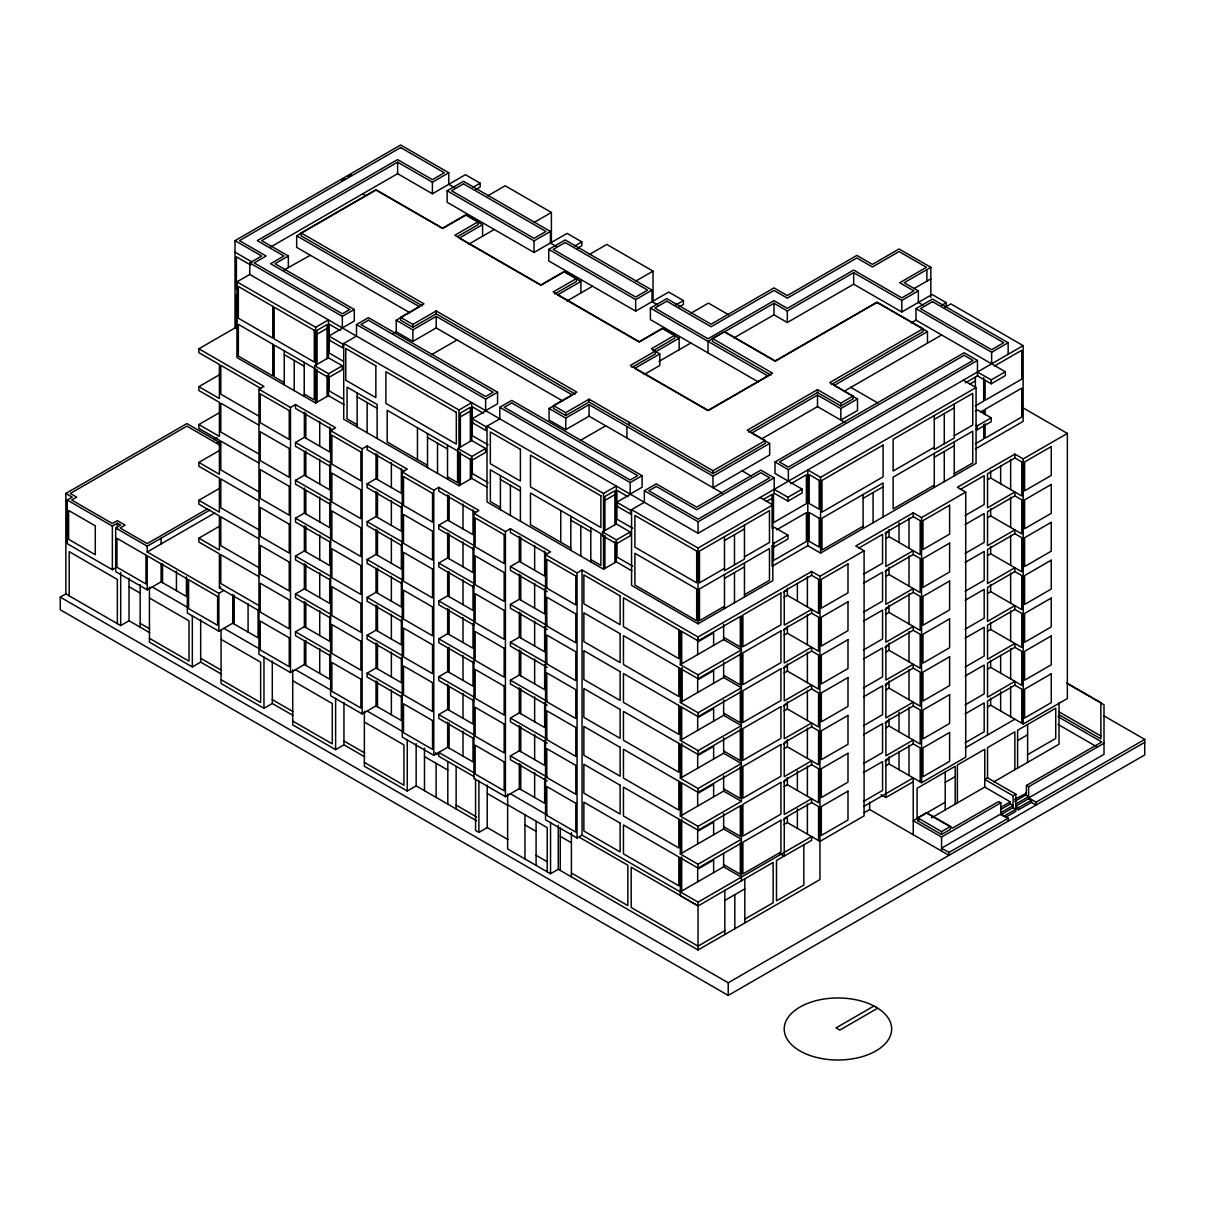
<?xml version="1.0" encoding="UTF-8"?>
<svg xmlns="http://www.w3.org/2000/svg" width="1205" height="1205" viewBox="0 0 1205 1205"><rect width="100%" height="100%" fill="white"/><g stroke="black" fill="none" stroke-linecap="round" stroke-linejoin="round"><path stroke-width="1.5" d="M744.826 919.114L773.143 902.756L773.143 862.418L698.072 905.964L680.313 895.707L680.313 857.824L681.699 857.026L681.699 891.052L680.313 891.866L723.633 866.847L741.391 877.104M259.045 610.769L219.4 587.889L219.4 553.863L198.855 541.994L198.855 538.153L219.4 550.022L219.4 515.996L198.855 504.127L198.855 500.286L219.4 512.14L219.4 478.114L198.855 466.26L198.855 462.404L219.4 474.273L219.4 440.247L198.855 428.393L198.855 424.537L219.4 436.406L219.4 402.38L198.855 390.51L198.855 386.669L219.4 398.524L219.4 364.513L198.855 352.643L198.855 348.787L235.02 327.911L235.02 240.638L400.663 144.992L448.787 172.782L448.787 184.32L454.677 187.724M341.557 180.343L344.796 178.476M348.034 176.608L351.273 174.74M448.787 172.782L432.414 182.241L397.62 162.148L261.681 240.638L288.341 256.017L288.341 267.57L283.898 270.131M269.769 247.507L397.62 173.686L432.414 193.779L465.446 174.695L480.162 183.19L480.162 187.046L475.885 189.516M422.368 305.829L301.114 235.819L301.114 232.942L375.96 189.727L442.596 228.197L465.928 214.731L478.144 221.78L478.144 224.672L457.93 236.346M975.372 448.953L1023.135 421.373L1023.135 345.639L698.072 533.303L249.736 274.454L249.736 262.916L261.681 256.017L235.02 240.638M409.836 312.713L296.671 247.371L296.671 235.819L375.96 190.044L442.596 228.513L465.928 215.047L482.587 224.672L482.587 236.21M344.043 404.654L328.453 395.647L315.68 403.027L236.963 357.569L236.963 281.834L249.736 274.454M288.341 256.017L275.011 263.714L354.285 309.489L354.285 321.027L342.341 327.926L342.341 316.388L249.736 262.916M577.511 248.2L581.804 245.73L581.804 241.874L567.088 233.378L534.041 252.463L447.13 202.274L447.13 190.736L463.503 181.277L550.429 231.45L550.429 243.003L556.303 246.392M473.023 187.317L480.162 183.19M487.739 195.828L505.166 185.766L551.393 212.457L551.393 242.416M478.144 221.78L454.812 235.261L540.894 284.952L564.226 271.487L576.442 278.536L576.442 281.428L554.677 293.99M198.855 386.669L219.943 374.484M482.587 224.672L459.256 238.138L540.894 285.269L564.226 271.803L580.885 281.428L580.885 292.966M236.963 281.834L315.68 327.278L328.453 319.912L328.453 357.78L342.341 365.793L342.341 369.649L328.603 377.587L314.716 369.558L314.716 365.718L328.453 357.78M342.341 316.388L354.285 309.489M468.594 244.299L494.246 229.477M317.081 334.177L327.067 328.408M342.627 328.091L328.875 336.014L342.762 344.043L356.499 336.105L356.499 324.552L368.444 317.668L497.575 392.212L497.575 403.75L485.63 410.649L485.63 399.111L356.499 324.552M329.854 339.313L328.875 339.87L342.762 347.884L342.762 344.043M533.966 222.518L551.393 212.457M149.751 632.73L129.025 620.756L120.696 625.576L65.853 593.914L65.853 493.463L186.895 423.573L219.476 442.386M329.718 654.33L329.718 679.183L304.383 664.558L290.495 672.571L258.97 654.375L258.97 389.275L263.97 386.383L198.855 348.787M116.102 567.555L112.366 569.724L67.239 543.681L67.239 500.03L72.24 497.138L65.853 493.463M198.855 424.537L219.943 412.366M575.237 394.08L436.195 313.812L412.878 327.278L400.663 320.229L400.663 317.337L423.979 303.871L301.114 232.942M562.675 400.949L436.195 327.926L412.878 341.392L396.219 331.767L396.219 320.229L419.536 306.763L296.671 235.819M447.13 190.736L534.041 240.91L550.429 231.45M393.297 333.454L396.219 331.767M400.663 317.337L412.878 324.401L436.195 310.935L576.849 392.137L553.517 405.603L553.517 408.48L565.748 415.544L589.064 402.078L712.983 473.61L765.22 443.455L765.22 440.578L747.266 430.2L817.517 389.637L840.834 403.103L853.065 396.053L853.065 398.945L840.834 405.995L817.517 392.529L748.862 432.158M213.918 439.75L217.156 437.882M314.716 365.718L328.603 373.731L342.341 365.793M679.153 306.868L683.431 304.398L683.431 300.557L668.715 292.062L635.668 311.131L548.757 260.958L548.757 249.405L565.145 239.946L652.056 290.134L652.056 301.672L657.945 305.076M216.704 443.109L219.958 441.241M396.219 320.229L412.878 329.854L436.195 316.388L572.405 395.014L549.073 408.48L549.073 420.033L565.748 429.643L589.064 416.177L722.337 493.116M258.97 389.275L290.495 407.471L295.496 404.579L335.623 427.745L330.622 430.637L330.622 695.737L362.133 713.932L376.02 705.919L401.355 720.545L401.355 695.692M198.855 462.404L219.943 450.233M574.664 246.001L581.804 241.874M67.239 500.03L112.366 526.088L117.352 523.196L120.696 525.124L115.695 528.001L115.695 571.652L147.206 589.848L161.093 581.834L186.429 596.46L186.429 576.939M589.365 254.496L606.793 244.434L653.035 271.14L653.035 301.099M431.586 354.647L457.026 339.946M576.442 278.536L553.125 292.002L639.207 341.708L662.524 328.242L674.74 335.291L674.74 338.183L652.974 350.745M330.682 466.621L295.496 446.302L295.496 442.461L304.383 437.325L329.718 451.95L329.718 427.112M198.855 500.286L219.943 488.1M580.885 281.428L557.554 294.894L639.207 342.024L662.524 328.558L679.183 338.183L679.183 349.721M566.892 301.054L592.544 286.233M207.365 508.902L147.206 543.636L120.139 528.001L125.139 525.124L117.352 520.635L112.366 523.512L71.682 500.03L76.683 497.138L70.297 493.463L186.895 426.133L220.62 445.609M115.695 528.001L147.206 546.196L209.851 510.031M1104.006 715.906L1144.75 739.418L1144.75 754.933L728.227 995.42L60.25 609.76L60.25 597.138L65.853 593.914M147.206 546.196L147.206 551.98L214.731 512.984M635.592 281.202L653.035 271.14M330.682 504.488L295.496 484.169L295.496 480.328L304.383 475.192L329.718 489.833L329.718 464.979M198.855 538.153L219.943 525.982M330.622 430.637L362.133 448.832L367.133 445.955L407.26 469.122L402.259 471.999L402.259 737.099L433.785 755.294L447.658 747.281L473.008 761.906L473.008 738.831M548.757 249.405L635.668 299.593L652.056 290.134M487.332 487.377L471.742 478.37L458.969 485.751L343.726 419.22L343.726 343.47L458.969 410.016L471.742 402.636L471.742 440.503L485.63 448.516L485.63 452.372L471.878 460.31L458.005 452.282L458.005 448.441L471.742 440.503M485.63 399.111L497.575 392.212M460.355 416.9L470.357 411.131M758.352 381.955L650.384 319.626L650.384 308.088L666.772 298.629L711.071 324.205L773.987 287.875L787.317 295.571L856.875 255.415L872.42 264.392L899.081 248.998L930.832 267.329L930.832 297.349M330.682 542.37L295.496 522.051L295.496 518.195L304.383 513.074L329.718 527.7L329.718 502.846M485.901 410.815L472.164 418.753L486.052 426.766L499.789 418.828L499.789 407.29L511.733 400.391L642.129 475.674L642.129 487.212L630.185 494.11L630.185 482.557L499.789 407.29M473.128 422.036L472.164 422.594L486.052 430.607L486.052 426.766M674.86 305.498L683.431 300.557M402.334 507.983L367.133 487.663L367.133 483.823L376.02 478.686L401.355 493.312L401.355 468.474M690.992 313.18L708.42 303.118L728.663 314.806M219.4 587.889L220.801 587.091M458.005 452.282L458.969 451.724L458.969 485.751M147.206 551.98L218.858 593.342L223.844 590.45M674.74 335.291L651.423 348.757L655.354 351.032L655.354 353.909L631.917 367.435M330.682 580.238L295.496 559.918L295.496 556.077L304.383 550.941L329.718 565.567L329.718 542.491M458.005 448.441L471.878 456.454L485.63 448.516M655.354 351.032L630.351 365.461L708.103 410.348L772.526 373.158L712.456 338.469L712.456 341.346L770.914 375.101M679.183 338.183L655.866 351.649L659.798 353.909L659.798 365.461L644.178 374.469M402.334 545.865L367.133 525.546L367.133 521.69L376.02 516.553L401.355 531.194L401.355 506.341M659.798 353.909L634.794 368.338L708.103 410.664L768.082 376.035L650.384 308.088M553.517 405.603L565.748 412.652L589.064 399.186L712.983 470.733L765.22 440.578M402.259 471.999L433.785 490.194L438.771 487.317L478.897 510.483L473.911 513.36L473.911 778.46L505.422 796.656L519.31 788.642L544.645 803.268L544.645 778.415M658.969 361.395L690.857 342.988M549.073 408.48L565.748 418.105L589.064 404.639L712.983 476.186L769.664 443.455L769.664 454.993L712.983 487.724L712.983 476.186M712.456 338.469L724.386 331.571L775.207 360.913L876.999 302.139L923.03 328.724L923.03 331.601L831.345 384.546M923.286 305.287L918.346 302.44L918.346 290.902L901.822 300.437L853.682 272.646L787.317 310.965L773.987 303.268L708.013 341.346L708.013 352.899M147.206 589.848L147.206 555.821L187.332 578.987L187.332 613.014L218.858 631.209L232.731 623.196L258.081 637.822L258.081 609.414M733.996 337.897L773.987 314.806L787.317 322.503L853.682 284.184L901.822 311.975L932.083 294.502L946.256 302.681L946.256 306.537M330.682 618.105L295.496 597.785L295.496 593.945L304.383 588.808L329.718 603.449L329.718 578.596M402.334 583.732L367.133 563.413L367.133 559.557L376.02 554.436L401.355 569.061L401.355 544.208M580.283 440.488L605.723 425.802M149.435 587.166L149.435 642.16L192.333 666.937L200.663 662.117L221.419 674.107M473.972 549.344L438.771 529.025L438.771 525.184L447.658 520.048L473.008 534.689L473.008 509.836M330.682 655.987L295.496 635.668L295.496 631.812L304.383 626.69L329.718 641.316L329.718 616.463M930.832 267.329L904.187 282.723L918.346 290.902M402.334 621.599L367.133 601.28L367.133 597.439L376.02 592.303L401.355 606.928L401.355 582.075M473.972 587.227L438.771 566.907L438.771 563.051L447.658 557.93L473.008 572.556L473.008 547.703M913.902 288.658L930.832 278.882M473.911 513.36L505.422 531.556L510.423 528.679L550.549 551.845L545.549 554.722L545.549 819.822L577.059 838.017L582.06 835.14L698.072 902.123L811.613 836.571L811.613 840.412L776.487 860.49L776.487 900.828L803.825 885.042L803.825 844.705M630.607 510.227L630.607 514.068L616.719 506.055L616.719 502.199L630.607 510.227L644.344 502.289L644.344 490.736L656.288 483.853L696.686 507.169L760.867 470.116L774.197 477.813L774.197 493.207L787.934 501.144L802.108 492.965L802.108 489.125L775.026 473.49L775.026 461.952L964.136 352.764L977.466 360.461L977.466 375.855L991.203 383.793L1005.362 375.614L1005.362 371.758L915.981 320.153L915.981 308.616L932.504 299.081L1008.148 342.747L1008.148 354.285M630.185 531.977L616.433 539.915L616.297 561.831L603.524 569.212L487.016 501.943L487.016 426.209L603.524 493.463L616.297 486.097L616.297 523.964L630.185 531.977L630.185 535.833L616.433 543.756L602.56 535.743L602.56 531.902L616.297 523.964M630.185 482.557L642.129 475.674M402.334 659.466L367.133 639.147L367.133 635.306L376.02 630.17L401.355 644.811L401.355 619.957M911.266 322.88L915.981 320.153M941.662 305.332L946.256 302.681M604.91 500.361L614.912 494.592M944.841 307.35L950.835 303.886L1023.135 345.639M473.972 625.094L438.771 604.774L438.771 600.918L447.658 595.797L473.008 610.423L473.008 585.57M616.719 502.199L630.456 494.261M221.072 630.32L221.072 683.521L263.97 708.299L272.3 703.479L293.056 715.469M547.206 591.64L510.423 570.387L510.423 566.546L519.31 561.41L544.645 576.05L544.645 551.197M923.03 328.724L829.733 382.588L853.065 396.053M616.719 506.055L617.683 505.498M840.834 408.555L840.834 420.108L857.508 410.483L857.508 398.945L840.834 408.555L817.517 395.089L751.709 433.092L769.664 443.455M927.473 343.154L927.473 331.601L834.176 385.464L857.508 398.945M761.334 439.072L817.517 406.627L845.277 422.669M843.831 391.444L941.632 334.975M602.56 535.743L603.524 535.186L603.524 569.212M402.334 697.349L367.133 677.029L367.133 673.173L376.02 668.052L401.355 682.678L401.355 657.825M473.972 662.961L438.771 642.642L438.771 638.801L447.658 633.664L473.008 648.29L473.008 623.452M547.206 629.507L510.423 608.269L510.423 604.413L519.31 599.292L544.645 613.917L544.645 589.064M545.549 554.722L577.059 572.917L582.06 570.04L698.072 637.023L811.613 571.471L819.942 576.276L864.09 550.79L864.09 815.89L819.942 841.376L787.392 822.593L784.169 824.446M644.344 490.736L698.072 521.765L774.197 477.813M775.026 461.952L788.356 469.634L977.466 360.461M915.981 308.616L991.625 352.282L1008.148 342.747M473.972 700.828L438.771 680.509L438.771 676.668L447.658 671.531L473.008 686.172L473.008 661.319M547.206 667.374L510.423 646.136L510.423 642.28L519.31 637.159L544.645 651.785L544.645 626.931M763.548 499.352L772.119 494.412L772.119 528.438L774.197 527.233L787.934 535.171L787.934 539.012L773.776 547.191L771.426 545.835M965.386 382.829L978.159 375.448M994.652 365.928L1021.75 350.278L1021.75 379.138L985.103 400.301L985.103 380.464M790.736 483.808L806.401 474.77L806.401 503.63L773.505 522.624L773.505 493.764M292.71 669.89L292.71 724.883L335.623 749.661L343.952 744.856L364.708 756.83M766.395 501.551L772.119 498.252M969.663 384.199L975.372 380.901M698.072 548.049L772.812 504.91L772.812 580.659L698.072 623.798L631.571 585.404L631.571 509.655L698.072 548.049L698.072 623.798M807.802 545.699L807.802 469.965L820.575 477.331L976.065 387.558L976.065 463.292L820.575 553.08L807.802 545.699L772.119 566.305L772.119 547.281M774.197 489.366L787.934 497.288L802.108 489.125M977.466 371.999L991.203 379.937L1005.362 371.758M724.476 540.518L744.464 528.965M934.282 419.385L954.27 407.832M473.972 738.71L438.771 718.391L438.771 714.535L447.658 709.414L473.008 724.039L473.008 699.186M975.372 405.919L983.702 401.099L983.702 377.662M975.372 411.086L977.466 409.881L991.203 417.819L991.203 421.66L977.044 429.839L976.065 429.281M547.206 705.241L510.423 684.003L510.423 680.162L519.31 675.026L544.645 689.652L544.645 664.814M776.638 529.823L806.401 512.637L806.401 541.497L773.505 560.491L773.505 546.061M980.584 411.914L983.702 410.122L983.702 413.722M724.476 568.414L699.472 582.843L699.472 551.107L769.468 510.679L769.468 542.431L744.464 556.861M934.282 447.281L893.146 471.019L893.146 439.283L972.736 393.327L972.736 425.079L954.27 435.728M772.812 542.777L773.776 543.35L787.934 535.171M976.065 425.425L977.044 425.983L991.203 417.819M724.476 578.385L744.464 566.832M863.096 498.358L883.084 486.805M934.282 457.252L954.27 445.714M975.372 443.786L983.702 438.982L983.702 424.552M547.206 743.124L510.423 721.87L510.423 718.029L519.31 712.893L544.645 727.534L544.645 702.681M724.476 606.281L699.472 620.711L699.472 588.974L769.468 548.546L769.468 580.298L744.464 594.728M863.096 526.254L821.961 549.992L821.961 518.255L883.084 482.964L883.084 516.99M934.282 485.148L893.146 508.902L893.146 477.15L972.736 431.194L972.736 462.946L954.27 473.61M364.362 711.251L364.362 766.244L407.26 791.022L416.147 785.886L476.593 820.786M885.796 765.762L889.019 763.91L921.569 782.708L965.717 757.207L965.717 492.107L921.569 517.608L913.239 512.788L855.761 545.986L864.09 550.79M987.437 707.094L990.646 705.226L1023.196 724.024L1067.359 698.538L1067.359 433.439L1023.196 458.924L1014.866 454.119L957.388 487.302L965.717 492.107M680.313 664.633L723.618 639.614L741.391 649.872L698.072 674.89L680.313 664.633L680.313 630.607L698.072 640.864L741.391 615.86L741.391 801.37L698.072 826.374L680.313 816.116L680.313 782.09L698.072 792.348L741.391 767.344L740.307 766.711L740.307 798.448L723.633 788.838M784.169 597.213L787.392 595.36L818.557 613.345L818.557 579.334L811.613 575.312L784.259 591.113L784.259 625.139L811.613 609.338L811.613 613.194L784.259 628.98L784.259 663.006L811.613 647.221L811.613 651.062L784.259 666.847L784.259 700.873L811.613 685.088L811.613 688.929L784.259 704.729L784.259 738.74L811.613 722.955L811.613 726.811L784.259 742.596L784.259 776.623L811.613 760.822L811.613 764.678L784.259 780.463L784.259 814.49L811.613 798.704L811.613 802.545L784.259 818.331L784.259 856.213L779.59 853.517M858.728 548.109L882.557 534.357L882.557 563.217L863.503 574.213M885.796 538.545L889.019 536.677L920.183 554.677L920.183 520.65L913.239 516.644L885.886 532.429L885.886 566.455L913.239 550.67L913.239 554.511L885.886 570.311L885.886 604.323L913.239 588.537L913.239 592.378L885.886 608.179L885.886 642.205L913.239 626.404L913.239 630.26L885.886 646.046L885.886 680.072L913.239 664.286L913.239 668.127L885.886 683.913L885.886 717.939L913.239 702.154L913.239 705.994L885.886 721.795L885.886 755.806L913.239 740.021L913.239 743.877L885.886 759.662L885.886 797.529L881.051 794.743M960.37 489.426L984.184 475.674L984.184 504.534L965.13 515.544M987.437 479.861L990.646 478.008L1021.81 495.993L1021.81 461.967L1014.866 457.96L987.528 473.761L987.528 507.787L1014.866 491.986L1014.866 495.842L987.528 511.628L987.528 545.654L1014.866 529.854L1014.866 533.71L987.528 549.495L987.528 583.521L1014.866 567.736L1014.866 571.577L987.528 587.377L987.528 621.388L1014.866 605.603L1014.866 609.444L987.528 625.244L987.528 659.271L1014.866 643.47L1014.866 647.326L987.528 663.112L987.528 697.138L1014.866 681.352L1014.866 685.193L987.528 700.979L987.528 735.005M697.665 641.979L713.631 632.761L713.631 645.383M783.401 592.499L786.624 590.631M885.027 533.815L888.251 531.962M547.206 780.991L510.423 759.753L510.423 755.897L519.31 750.775L544.645 765.401L544.645 740.548M680.313 702.5L723.633 677.496L741.391 687.754L698.072 712.758L680.313 702.5L680.313 668.489L698.072 678.731L741.391 653.728M863.503 583.235L882.557 572.224L882.557 601.084L863.503 612.095M965.13 524.552L984.184 513.556L984.184 542.416L965.13 553.411M783.401 630.366L786.624 628.498M885.027 571.697L888.251 569.829M784.169 635.08L787.392 633.227L818.557 651.227L818.557 617.201L811.613 613.194M885.796 576.412L889.019 574.559L920.183 592.544L920.183 558.518L913.239 554.511M987.437 517.728L990.646 515.876L1021.81 533.86L1021.81 499.849L1014.866 495.842M475.568 779.334L475.568 830.456L478.897 832.384L487.227 827.579L507.983 839.554M681.699 707.335L681.699 739.569L680.313 740.382L723.633 715.363L741.391 725.621L698.072 750.625L680.313 740.382L680.313 706.356L698.072 716.614L741.391 691.595L740.307 690.962L740.307 722.714L723.633 713.089M863.503 621.102L882.557 610.107L882.557 638.951L863.503 649.962M965.13 562.419L984.184 551.423L984.184 580.283L965.13 591.278M783.401 668.233L786.624 666.38M885.027 609.564L888.251 607.697M784.169 672.962L787.392 671.095L818.557 689.094L818.557 655.068L811.613 651.062M885.796 614.279L889.019 612.426L920.183 630.411L920.183 596.385L913.239 592.378M987.437 555.61L990.646 553.743L1021.81 571.742L1021.81 537.716L1014.866 533.71M680.313 778.234L723.633 753.245L741.391 763.488L698.072 788.507L680.313 778.249L680.313 744.223L698.072 754.481L741.391 729.462M863.503 658.969L882.557 647.974L882.557 676.833L863.503 687.829M965.13 600.301L984.184 589.29L984.184 618.15L965.13 629.161M783.401 706.115L786.624 704.247M885.027 647.431L888.251 645.564M784.169 710.83L787.392 708.977L818.557 726.961L818.557 692.935L811.613 688.929M885.796 652.146L889.019 650.293L920.183 668.293L920.183 634.267L913.239 630.26M987.437 593.478L990.646 591.625L1021.81 609.61L1021.81 575.583L1014.866 571.577M507.636 793.975L507.636 848.983L550.549 873.746L558.277 869.287L698.041 949.977L819.942 879.59L819.942 576.276M863.503 696.851L882.557 685.841L882.557 714.701L863.503 725.696M965.13 638.168L984.184 627.172L984.184 656.017L965.13 667.028M783.401 743.982L786.624 742.114M885.027 685.299L888.251 683.446M784.169 748.697L787.392 746.844L818.557 764.829L818.557 730.817L811.613 726.811M885.796 690.028L889.019 688.16L920.183 706.16L920.183 672.134L913.239 668.127M987.437 631.345L990.646 629.492L1021.81 647.477L1021.81 613.45L1014.866 609.444M680.313 816.116L723.633 791.113L741.391 801.37M681.699 819.159L681.699 853.185L680.313 853.999L723.618 828.98L741.391 839.237L698.072 864.241L680.313 853.999L680.313 819.957L698.072 830.215L741.391 805.211L741.391 880.96M863.503 734.719L882.557 723.708L882.557 752.568L863.503 763.578M965.13 676.035L984.184 665.039L984.184 693.899L965.13 704.895M783.401 781.849L786.624 779.997M885.027 723.181L888.251 721.313M784.169 786.579L787.392 784.711L818.557 802.711L818.557 768.685L811.613 764.678M885.796 727.895L889.019 726.043L920.183 744.027L920.183 710.001L913.239 705.994M987.437 669.212L990.646 667.359L1021.81 685.359L1021.81 651.333L1014.866 647.326M680.313 857.84L698.072 868.097L741.391 843.078M863.503 772.586L882.557 761.59L882.557 790.45L863.503 801.446M965.13 713.902L984.184 702.907L984.184 731.766L965.13 742.762M783.401 819.731L786.624 817.864M885.027 761.048L888.251 759.18M863.684 806.507L913.239 777.888L913.239 834.703M965.326 747.823L1014.866 719.219M885.886 797.529L913.239 781.744M864.166 812.697L869.649 809.534L948.983 855.339L948.983 852.447L1008.284 818.21L1008.284 821.102M724.838 900.421L744.826 888.868M945.217 782.346L955.203 776.577M1017.607 740.548L1027.609 734.779M917.683 817.803L926.57 812.682L950.444 826.464L950.444 829.356L941.557 834.478L917.683 820.695L917.683 817.803L941.557 831.601L950.444 826.464M945.217 802.229L913.239 820.695L941.557 837.038L1000.858 802.816L1000.858 814.716L1003.645 816.312L1015.86 809.263L1015.86 811.372L1005.166 817.532M1027.609 754.661L1055.731 738.424L1055.731 708.254L1017.607 730.26L1017.607 768.127M724.838 930.652L698.041 946.121L631.194 907.531L631.194 867.193L698.041 905.783L698.041 949.977M917.683 820.695L919.31 819.746M931.42 817.894L984.756 787.091L1010.302 801.852L1010.302 803.946L1001.144 809.248M993.824 781.864L1059.029 744.223L1059.029 702.741M1014.67 799.337L1026.404 793.191L1026.404 785.494L1101.792 741.979L1057.99 716.689M1015.845 794.155L987.528 777.812L984.756 779.409L1013.074 795.752L1015.845 794.155L1015.845 808.163L1018.617 809.775L1031.405 802.394L1036.044 805.076L1036.044 802.184L1144.75 739.418M1026.404 785.494L1028.633 786.775L1104.006 743.259M1001.144 807.139L1010.302 801.852M1014.67 801.43L1025.847 794.969L1028.633 796.58L1015.845 803.961M1000.858 812.607L1013.074 805.558L1010.302 803.946M1000.858 814.716L1013.074 807.651L1015.86 809.263M1028.633 798.674L1015.845 806.07L1018.617 807.666L1031.405 800.286L1028.633 798.674L1028.633 786.775M60.25 597.138L728.227 982.783L1144.75 742.31M873.896 1006.024L836.029 1027.895L839.825 1030.079L877.692 1008.224M288.341 267.57L310.348 255.264M927.473 331.601L876.999 302.455L775.207 361.229L724.386 331.887M1021.855 407.17L1067.359 433.439M963.292 380.178L976.065 387.558M850.835 387.392L877.933 403.042M362.63 193.885L365.582 195.602M742.175 470.869L751.513 476.261M760.039 497.529L772.812 504.91M1066.666 682.904L1100.873 702.651L1100.873 738.876L1059.135 714.791M1066.621 683.19L1104.006 704.774L1104.006 754.375L1028.633 797.906L1036.044 802.184M1014.866 685.193L1021.81 689.2L1021.81 723.226M1059.135 711.899L1100.873 735.999M1057.99 724.386L1096.927 746.859M235.02 252.176L252.267 262.133M250.73 265.1L236.406 256.831L236.406 288.567L238.349 289.682M340.111 330.486L329.01 324.085L329.01 352.929L343.274 361.169M483.386 413.21L472.3 406.808L472.3 435.668L488.146 444.811M627.941 496.656L616.855 490.254L616.855 519.114L632.7 528.272M236.406 298.539L238.349 299.668M602.56 531.902L616.433 539.915M284.244 354.692L304.232 366.245M357.132 396.776L377.12 408.314M427.519 437.415L447.522 448.968M500.421 479.5L520.409 491.053M570.808 520.138L590.796 531.691M235.02 327.911L238.349 329.839M343.274 399.036L329.01 390.812L329.01 376.382M488.146 482.678L472.3 473.535L472.3 459.105M632.7 566.139L616.855 556.996L616.855 542.566M616.297 561.831L631.887 570.824M913.239 743.877L920.183 747.883L920.183 781.894M284.244 382.588L274.168 376.773L274.168 345.037L314.294 368.203L314.294 399.94L304.232 394.14M357.132 424.672L347.07 418.858L347.07 387.121L377.12 404.473L377.12 438.5M427.519 465.311L387.197 442.024L387.197 410.287L457.584 450.926L457.584 482.663L447.522 476.864M500.421 507.395L490.345 501.581L490.345 469.845L520.409 487.197L520.409 521.223M570.808 548.034L530.471 524.747L530.471 493.011L600.873 533.649L600.873 565.401L590.796 559.587M723.633 637.34L740.307 646.965L740.307 617.096M1000.858 802.816L998.644 801.521L952.673 828.061L926.57 812.998M1008.284 818.21L1000.858 813.932L941.557 848.169L948.983 852.447M260.642 388.311L220.801 365.311L220.801 394.171L259.045 416.252M332.279 429.673L295.496 408.435L295.496 404.579M403.931 471.035L367.133 449.796L367.133 445.955M475.568 512.396L438.771 491.158L438.771 487.317M547.206 553.758L510.423 532.52L510.423 528.679M723.633 675.222L740.307 684.832L740.307 653.095M295.496 442.461L330.682 462.78M367.133 483.823L402.334 504.142M438.771 525.184L473.972 545.504M510.423 566.546L547.206 587.784M259.045 425.26L220.801 403.178L220.801 432.038L259.045 454.119M295.496 480.328L330.682 500.647M367.133 521.69L402.334 542.009M438.771 563.051L473.972 583.371M510.423 604.413L547.206 625.651M259.045 463.142L220.801 441.045L220.801 469.905L259.045 491.986M723.633 750.956L740.307 760.581L740.307 728.829M811.613 802.545L818.557 806.552L818.557 840.578M295.496 518.195L330.682 538.514M367.133 559.557L402.334 579.876M438.771 600.918L473.972 621.238M510.423 642.28L547.206 663.533M259.045 501.009L220.801 478.927L220.801 507.787L259.045 529.869M295.496 556.077L330.682 576.397M367.133 597.439L402.334 617.758M438.771 638.801L473.972 659.12M510.423 680.162L547.206 701.4M259.045 538.876L220.801 516.794L220.801 545.654L259.045 567.736M723.633 826.705L740.307 836.315L740.307 806.446M295.496 593.945L330.682 614.264M367.133 635.306L402.334 655.625M438.771 676.668L473.972 696.987M510.423 718.029L547.206 739.268M259.045 576.743L220.801 554.662L220.801 583.521L259.045 605.603M723.633 864.572L740.307 874.197L740.307 842.446M295.496 631.812L330.682 652.131M367.133 673.173L402.334 693.493M438.771 714.535L473.972 734.854M510.423 755.897L547.206 777.15M152.207 586.956L187.423 607.29M223.844 628.317L259.06 648.652M295.496 669.679L330.697 690.013M367.133 711.04L402.35 731.375M473.972 772.736L438.771 752.417L438.771 756.258L473.972 776.577M510.423 793.779L547.206 815.017M435.367 752.809L438.469 754.601M579.469 837.339L627.85 865.265L627.85 905.603L571.411 873.023M424.476 756.62L447.808 770.085M149.435 597.981L189.004 620.831L189.004 661.168L149.435 638.319M221.072 639.343L260.642 662.193L260.642 702.53L221.072 679.68M292.71 680.705L332.279 703.554L332.279 743.892L292.71 721.042M364.362 722.066L403.931 744.916L403.931 785.253L364.362 762.404M507.636 804.789L547.206 827.639L547.206 871.817M129.025 586.684L140.157 593.101M487.227 793.492L507.983 805.467M560.28 836.36L571.411 842.777M524.958 824.883L536.089 831.314M456.138 805.136L476.593 816.945M140.157 623.346L149.751 628.889M200.663 658.276L221.419 670.266M272.3 699.638L293.056 711.628M343.952 741L364.708 752.989M536.089 855.294L547.206 861.726M1031.405 799.502L1031.405 802.394M1027.609 724.491L1027.609 762.358M1025.847 792.875L1025.847 794.969M1023.196 458.924L1023.196 724.024M1018.617 807.666L1018.617 809.775M1014.866 454.119L1014.866 457.96M1014.866 769.709L1014.866 731.842L987.528 747.627L987.528 778.294M1013.074 795.752L1013.074 807.651M1010.649 459.376L1010.649 489.546M1010.649 497.243L1010.649 527.413M1010.649 535.11L1010.649 565.296M1010.649 572.993L1010.649 603.163M1010.649 610.86L1010.649 641.03M1010.649 648.727L1010.649 678.897M1010.649 686.594L1010.649 716.779M1000.647 466.019L1000.647 483.777M1000.647 655.384L1000.647 673.128M1000.647 691.474L1000.647 711.01M991.625 352.282L991.625 363.835M991.203 379.937L991.203 383.793M990.646 470.899L990.646 478.008M990.646 508.781L990.646 515.876M990.646 546.648L990.646 553.743M990.646 584.515L990.646 591.625M990.646 622.383L990.646 629.492M990.646 660.265L990.646 667.359M990.646 698.132L990.646 705.226M985.103 414.731L985.103 409.308L1021.75 388.161L1021.75 417.005L985.103 438.168L985.103 423.738M984.756 787.091L984.756 749.224L957.373 765.039L957.373 802.907M977.044 425.983L977.044 429.839M975.372 377.06L975.372 388.055M955.203 804.157L955.203 766.29L917.095 788.296L917.095 818.466M954.27 403.991L954.27 438.018L934.282 449.555L934.282 415.529M954.27 441.858L954.27 475.885M945.217 772.059L945.217 809.926M944.283 413.601L944.283 443.786M944.283 451.483L944.283 481.654M941.557 831.601L941.557 834.478M941.557 837.038L941.557 851.046M934.282 453.396L934.282 487.423M926.871 269.619L926.871 281.172M921.569 517.608L921.569 782.708M913.239 512.788L913.239 516.644M909.007 518.045L909.007 548.23M909.007 555.927L909.007 586.097M909.007 593.794L909.007 623.964M909.007 631.661L909.007 661.831M909.007 669.528L909.007 699.713M909.007 707.41L909.007 737.581M909.007 745.277L909.007 775.448M901.822 300.437L901.822 311.975M899.02 522.925L899.02 542.446M899.02 712.291L899.02 731.812M899.02 751.935L899.02 769.679M889.019 529.582L889.019 536.677M889.019 567.45L889.019 574.559M889.019 605.317L889.019 612.426M889.019 643.199L889.019 650.293M889.019 681.066L889.019 688.16M889.019 718.933L889.019 726.043M889.019 756.815L889.019 763.91M873.083 492.589L873.083 522.759M869.649 802.153L869.649 809.534M863.096 494.502L863.096 528.528M853.682 272.646L853.682 284.184M840.834 403.103L840.834 405.995M820.575 477.331L820.575 553.08M817.517 389.637L817.517 392.529M817.517 395.089L817.517 406.627M811.613 571.471L811.613 575.312M807.38 576.728L807.38 606.898M807.38 614.595L807.38 644.765M807.38 652.462L807.38 682.648M807.38 690.345L807.38 720.515M807.38 728.212L807.38 758.382M807.38 766.079L807.38 796.264M807.38 803.946L807.38 834.131M797.379 583.386L797.379 601.129M797.379 770.959L797.379 790.48M797.379 808.826L797.379 828.362M788.356 469.634L788.356 481.187M787.934 497.288L787.934 501.144M787.317 310.965L787.317 322.503M787.392 588.251L787.392 595.36M787.392 626.133L787.392 633.227M787.392 664L787.392 671.095M787.392 701.867L787.392 708.977M787.392 739.75L787.392 746.844M787.392 777.617L787.392 784.711M787.392 817.261L787.392 822.593M773.987 303.268L773.987 314.806M773.776 543.35L773.776 547.191M744.826 878.776L744.826 922.955M744.464 525.124L744.464 559.15L724.476 570.688L724.476 536.662M744.464 562.991L744.464 597.017M734.824 894.637L734.824 928.724M734.478 534.734L734.478 564.919M734.478 572.616L734.478 602.786M728.227 982.783L728.227 995.42M724.838 890.314L724.838 934.493M724.476 574.529L724.476 608.555M723.633 624.28L723.633 639.629M723.633 662.148L723.633 677.496M723.633 700.015L723.633 715.363M723.633 737.882L723.633 753.245M723.633 775.764L723.633 791.113M723.633 813.631L723.633 828.98M723.633 853.366L723.633 866.847M713.631 683.265L713.631 670.628L697.665 679.846L697.665 692.483M713.631 721.132L713.631 708.495L697.665 717.713L697.665 730.351M713.631 758.999L713.631 746.377L697.665 755.595L697.665 768.218M713.631 796.882L713.631 784.244L697.665 793.462L697.665 806.1M713.631 834.749L713.631 822.111L697.665 831.329L697.665 843.967M713.631 872.616L713.631 859.993L697.665 869.212L697.665 881.834M712.983 470.733L712.983 473.61M698.072 521.765L698.072 533.303M698.072 637.023L698.072 640.864M698.072 674.89L698.072 678.731M698.072 712.758L698.072 716.614M698.072 750.625L698.072 754.481M698.072 788.507L698.072 792.348M698.072 826.374L698.072 830.215M698.072 864.241L698.072 868.097M698.072 902.123L698.072 905.964M697.665 638.409L697.665 654.601M681.699 631.586L681.699 663.819M681.699 743.41L681.699 777.436M681.699 783.084L681.699 815.318M635.668 299.593L635.668 311.131M629.131 422.307L629.131 425.199M626.901 426.48L626.901 438.018M614.912 524.762L614.912 490.736L604.91 496.505L604.91 530.531M614.912 541.753L614.912 562.63M604.91 535.668L604.91 568.414M603.524 493.463L603.524 531.345M590.796 527.835L590.796 561.861M589.064 399.186L589.064 402.078M589.064 404.639L589.064 416.177M582.06 570.04L582.06 835.14M580.81 525.922L580.81 556.092M577.059 572.917L577.059 838.017M571.411 832.685L571.411 876.863M570.808 516.297L570.808 550.324M565.748 412.652L565.748 415.544M565.748 418.105L565.748 429.643M560.747 510.483L560.747 542.235M560.28 827.94L560.28 870.432M558.277 825.304L558.277 869.287M550.549 822.443L550.549 873.746M536.089 821.208L536.089 865.401M534.643 545.428L534.643 570.266M534.643 583.295L534.643 608.148M534.643 621.162L534.643 646.016M534.643 659.03L534.643 683.883M534.643 696.912L534.643 721.765M534.643 734.779L534.643 759.632M534.643 772.646L534.643 797.499M534.041 240.91L534.041 252.463M524.958 814.791L524.958 858.969M520.771 537.189L520.771 562.253M520.771 575.056L520.771 600.12M520.771 612.923L520.771 638.002M520.771 650.805L520.771 675.869M520.771 688.673L520.771 713.737M520.771 726.54L520.771 751.619M520.771 764.407L520.771 789.486M519.31 536.346L519.31 561.41M519.31 574.213L519.31 599.292M519.31 612.08L519.31 637.159M519.31 649.962L519.31 675.026M519.31 687.829L519.31 712.893M519.31 725.696L519.31 750.775M519.31 763.578L519.31 788.642M510.408 485.269L510.408 515.454M505.422 531.556L505.422 796.656M500.421 475.659L500.421 509.685M487.227 785.073L487.227 827.579M478.897 781.081L478.897 832.384M471.878 456.454L471.878 460.31M471.742 458.683L471.742 478.37M470.357 441.301L470.357 407.29L460.355 413.059L460.355 447.085M470.357 458.307L470.357 479.183M463.006 504.052L463.006 528.905M463.006 541.934L463.006 566.787M463.006 579.801L463.006 604.654M463.006 617.668L463.006 642.521M463.006 655.55L463.006 680.388M463.006 693.417L463.006 718.27M463.006 731.284L463.006 756.138M460.355 452.206L460.355 484.952M458.969 410.016L458.969 447.883M456.138 766.621L456.138 808.977M449.119 495.827L449.119 520.891M449.119 533.695L449.119 558.759M449.119 571.562L449.119 596.641M449.119 609.444L449.119 634.508M449.119 647.311L449.119 672.375M449.119 686.971L449.119 710.257M449.119 723.045L449.119 748.124M447.808 761.665L447.808 804.172M447.522 445.112L447.522 479.138M447.658 494.984L447.658 520.048M447.658 532.851L447.658 557.93M447.658 572.511L447.658 595.797M447.658 608.6L447.658 633.664M447.658 648.26L447.658 671.531M447.658 684.335L447.658 709.414M447.658 722.217L447.658 747.281M437.52 443.184L437.52 473.369M436.195 310.935L436.195 313.812M436.195 316.388L436.195 327.926M436.135 763.352L436.135 797.439M433.785 490.194L433.785 755.294M432.414 182.241L432.414 193.779M427.519 433.574L427.519 467.6M424.476 748.2L424.476 790.706M417.457 427.76L417.457 459.497M416.147 743.545L416.147 785.886M412.878 324.401L412.878 327.278M412.878 329.854L412.878 341.392M407.26 739.704L407.26 791.022M397.62 162.148L397.62 173.686M391.369 462.69L391.369 487.543M391.369 500.572L391.369 525.425M391.369 538.439L391.369 563.292M391.369 576.306L391.369 601.159M391.369 614.188L391.369 639.027M391.369 652.056L391.369 676.909M391.369 689.923L391.369 714.776M377.481 454.466L377.481 479.53M377.481 492.333L377.481 517.397M377.481 530.2L377.481 555.279M377.481 568.082L377.481 593.146M377.481 605.949L377.481 631.013M377.481 643.816L377.481 668.88M377.481 681.684L377.481 706.763M376.02 453.622L376.02 478.686M376.02 491.489L376.02 516.553M376.02 529.356L376.02 554.436M376.02 569.031L376.02 592.303M376.02 605.106L376.02 630.17M376.02 642.973L376.02 668.052M376.02 680.84L376.02 705.919M367.133 402.545L367.133 432.731M362.133 448.832L362.133 713.932M357.132 392.935L357.132 426.962M343.952 702.5L343.952 744.856M335.623 698.343L335.623 749.661M328.603 373.731L328.603 377.587M328.453 375.96L328.453 395.647M327.067 358.578L327.067 324.552L317.081 330.336L317.081 364.347M327.067 375.583L327.067 396.46M319.717 421.328L319.717 446.181M319.717 459.21L319.717 484.049M319.717 497.078L319.717 521.931M319.717 534.945L319.717 559.798M319.717 572.812L319.717 597.665M319.717 610.694L319.717 635.547M319.717 648.561L319.717 673.414M317.081 369.483L317.081 402.229M315.68 327.278L315.68 365.16M315.68 369.001L315.68 403.027M305.829 413.104L305.829 438.168M305.829 450.971L305.829 476.035M305.829 490.631L305.829 513.917M305.829 526.706L305.829 551.785M305.829 564.588L305.829 589.652M305.829 602.455L305.829 627.519M305.829 640.322L305.829 665.401M304.232 362.389L304.232 396.415M304.383 412.261L304.383 437.325M304.383 451.92L304.383 475.192M304.383 487.995L304.383 513.074M304.383 525.877L304.383 550.941M304.383 563.744L304.383 588.808M304.383 601.611L304.383 626.69M304.383 641.271L304.383 664.558M294.231 360.461L294.231 390.646M290.495 407.471L290.495 672.571M284.244 350.851L284.244 384.877M272.3 661.138L272.3 703.479M263.97 656.981L263.97 708.299M248.079 603.645L248.079 632.053M236.406 294.698L236.406 328.724M234.192 595.375L234.192 624.039M232.731 594.336L232.731 623.196M218.858 593.342L218.858 631.209M200.663 619.777L200.663 662.117M192.333 615.619L192.333 666.937M176.442 571.155L176.442 590.691M162.555 563.955L162.555 582.678M161.093 538.183L161.093 543.952M161.093 563.925L161.093 581.834M140.157 584.681L140.157 627.187M129.025 578.264L129.025 620.756M120.696 572.435L120.696 625.576M117.352 523.196L117.352 528.649M117.352 623.648L117.352 579.469L69.182 551.649L69.182 595.827M112.366 526.088L112.366 569.724M400.663 147.552L239.464 240.638L266.124 256.017L254.18 262.916L342.341 313.812L349.842 309.489L270.568 263.714L283.898 256.017L257.237 240.638L397.62 159.587L432.414 179.666L444.344 172.782L400.663 147.552M463.503 183.838L451.574 190.736L534.041 238.349L545.986 231.45L463.503 183.838M368.444 320.229L360.943 324.552L485.63 396.535L493.131 392.212L368.444 320.229M565.145 242.521L553.2 249.405L635.668 297.017L647.612 290.134L565.145 242.521M666.772 301.19L654.827 308.088L708.013 338.786L773.987 300.693L787.317 308.39L853.682 270.071L901.822 297.876L913.902 290.902L899.743 282.723L926.389 267.329L899.081 251.559L872.42 266.953L856.875 257.975L787.317 298.132L773.987 290.435L711.071 326.766L666.772 301.19M511.733 402.952L504.232 407.29L630.185 479.997L637.686 475.674L511.733 402.952M932.504 301.642L920.424 308.616L991.625 349.721L1003.705 342.747L932.504 301.642M656.288 486.413L648.787 490.736L698.072 519.204L769.754 477.813L760.867 472.691L696.686 509.745L656.288 486.413M964.136 355.324L779.469 461.952L788.356 467.073L973.022 360.461L964.136 355.324M883.084 445.097L821.961 480.388L821.961 512.125L883.084 476.834L883.084 445.097M780.93 593.041L742.883 615.002L742.883 646.739L780.93 624.777L780.93 593.041M847.989 563.94L821.328 579.334L821.328 608.179L847.989 592.8L847.989 563.94M949.615 505.257L922.955 520.65L922.955 549.51L949.615 534.116L949.615 505.257M1051.242 446.588L1024.596 461.967L1024.596 490.827L1051.242 475.433L1051.242 446.588M780.93 630.908L742.883 652.869L742.883 684.606L780.93 662.645L780.93 630.908M847.989 601.807L821.328 617.201L821.328 646.061L847.989 630.667L847.989 601.807M949.615 543.124L922.955 558.518L922.955 587.377L949.615 571.983L949.615 543.124M1051.242 484.455L1024.596 499.849L1024.596 528.709L1051.242 513.315L1051.242 484.455M780.93 668.775L742.883 690.736L742.883 722.488L780.93 700.527L780.93 668.775M847.989 639.674L821.328 655.068L821.328 683.928L847.989 668.534L847.989 639.674M949.615 581.006L922.955 596.385L922.955 625.244L949.615 609.866L949.615 581.006M1051.242 522.322L1024.596 537.716L1024.596 566.576L1051.242 551.182L1051.242 522.322M780.93 706.642L742.883 728.618L742.883 760.355L780.93 738.394L780.93 706.642M847.989 677.556L821.328 692.935L821.328 721.795L847.989 706.401L847.989 677.556M949.615 618.873L922.955 634.267L922.955 663.127L949.615 647.733L949.615 618.873M1051.242 560.189L1024.596 575.583L1024.596 604.443L1051.242 589.049L1051.242 560.189M780.93 744.524L742.883 766.485L742.883 798.222L780.93 776.261L780.93 744.524M847.989 715.424L821.328 730.817L821.328 759.677L847.989 744.283L847.989 715.424M949.615 656.74L922.955 672.134L922.955 700.994L949.615 685.6L949.615 656.74M1051.242 598.072L1024.596 613.45L1024.596 642.31L1051.242 626.931L1051.242 598.072M780.93 782.391L742.883 804.353L742.883 836.104L780.93 814.128L780.93 782.391M847.989 753.291L821.328 768.685L821.328 797.544L847.989 782.15L847.989 753.291M949.615 694.622L922.955 710.001L922.955 738.861L949.615 723.467L949.615 694.622M1051.242 635.939L1024.596 651.333L1024.596 680.192L1051.242 664.799L1051.242 635.939M780.93 820.259L742.883 842.22L742.883 873.971L780.93 852.01L780.93 820.259M847.989 791.158L821.328 806.552L821.328 835.411L847.989 820.018L847.989 791.158M949.615 732.489L922.955 747.883L922.955 776.728L949.615 761.349L949.615 732.489M1051.242 673.806L1024.596 689.2L1024.596 718.06L1051.242 702.666L1051.242 673.806M875.914 1007.049L870.643 1004.383A53.728 31.014 0 0 0 785.479 1022.277A53.728 31.014 0 0 0 849.555 1059.27A53.728 31.014 0 0 0 880.554 1010.106L875.914 1007.049M819.174 480.388L809.188 474.604L809.188 503.464L819.174 509.233L819.174 480.388M819.174 518.255L809.188 512.487L809.188 541.346L819.174 547.115L819.174 518.255M272.782 306.356L238.349 286.489L238.349 318.225L272.782 338.108L272.782 306.356M314.294 330.336L274.168 307.17L274.168 338.906L314.294 362.072L314.294 330.336M375.855 365.868L345.79 348.516L345.79 380.253L375.855 397.62L375.855 365.868M456.318 412.321L385.916 371.682L385.916 403.419L456.318 444.073L456.318 412.321M520.409 449.329L490.345 431.977L490.345 463.714L520.409 481.066L520.409 449.329M600.873 495.782L530.471 455.144L530.471 486.88L600.873 527.519L600.873 495.782M696.686 551.107L634.899 515.424L634.899 547.175L696.686 582.843L696.686 551.107M272.782 344.238L238.349 324.356L238.349 356.093L272.782 375.975L272.782 344.238M696.686 588.974L634.899 553.306L634.899 585.043L696.686 620.711L696.686 588.974M620.123 595.857L583.868 574.921L583.868 603.78L620.123 624.717L620.123 595.857M678.837 629.748L623.452 597.785L623.452 626.645L678.837 658.608L678.837 629.748M289.245 410.604L260.22 393.839L260.22 422.699L289.245 439.448L289.245 410.604M360.882 451.965L331.872 435.201L331.872 464.061L360.882 480.825L360.882 451.965M432.535 493.327L403.509 476.562L403.509 505.422L432.535 522.187L432.535 493.327M504.172 534.689L475.147 517.939L475.147 546.784L504.172 563.548L504.172 534.689M575.809 576.05L546.799 559.301L546.799 588.145L575.809 604.91L575.809 576.05M620.123 633.725L583.868 612.803L583.868 641.647L620.123 662.584L620.123 633.725M678.837 667.63L623.452 635.653L623.452 664.512L678.837 696.49L678.837 667.63M289.245 448.471L260.22 431.721L260.22 460.581L289.245 477.331L289.245 448.471M360.882 489.833L331.872 473.083L331.872 501.943L360.882 518.692L360.882 489.833M432.535 531.194L403.509 514.445L403.509 543.304L432.535 560.054L432.535 531.194M504.172 572.556L475.147 555.806L475.147 584.666L504.172 601.415L504.172 572.556M575.809 613.917L546.799 597.168L546.799 626.028L575.809 642.777L575.809 613.917M620.123 671.607L583.868 650.67L583.868 679.53L620.123 700.451L620.123 671.607M678.837 705.497L623.452 673.52L623.452 702.379L678.837 734.357L678.837 705.497M289.245 486.338L260.22 469.589L260.22 498.448L289.245 515.198L289.245 486.338M360.882 527.7L331.872 510.95L331.872 539.81L360.882 556.559L360.882 527.7M432.535 569.061L403.509 552.312L403.509 581.172L432.535 597.921L432.535 569.061M504.172 610.423L475.147 593.673L475.147 622.533L504.172 639.283L504.172 610.423M575.809 651.785L546.799 635.035L546.799 663.895L575.809 680.644L575.809 651.785M620.123 709.474L583.868 688.537L583.868 717.397L620.123 738.334L620.123 709.474M678.837 743.365L623.452 711.402L623.452 740.262L678.837 772.224L678.837 743.365M289.245 524.205L260.22 507.456L260.22 536.315L289.245 553.065L289.245 524.205M360.882 565.582L331.872 548.817L331.872 577.677L360.882 594.427L360.882 565.582M432.535 606.943L403.509 590.179L403.509 619.039L432.535 635.788L432.535 606.943M504.172 648.305L475.147 631.54L475.147 660.4L504.172 677.165L504.172 648.305M575.809 689.667L546.799 672.902L546.799 701.762L575.809 718.526L575.809 689.667M620.123 747.341L583.868 726.404L583.868 755.264L620.123 776.201L620.123 747.341M678.837 781.247L623.452 749.269L623.452 778.129L678.837 810.091L678.837 781.247M289.245 562.087L260.22 545.323L260.22 574.183L289.245 590.947L289.245 562.087M360.882 603.449L331.872 586.699L331.872 615.544L360.882 632.309L360.882 603.449M432.535 644.811L403.509 628.061L403.509 656.906L432.535 673.67L432.535 644.811M504.172 686.172L475.147 669.423L475.147 698.282L504.172 715.032L504.172 686.172M575.809 727.534L546.799 710.784L546.799 739.644L575.809 756.394L575.809 727.534M620.123 785.208L583.868 764.286L583.868 793.146L620.123 814.068L620.123 785.208M678.837 819.114L623.452 787.136L623.452 815.996L678.837 847.974L678.837 819.114M289.245 599.954L260.22 583.205L260.22 612.065L289.245 628.814L289.245 599.954M360.882 641.316L331.872 624.567L331.872 653.426L360.882 670.176L360.882 641.316M432.535 682.678L403.509 665.928L403.509 694.788L432.535 711.537L432.535 682.678M504.172 724.039L475.147 707.29L475.147 736.15L504.172 752.899L504.172 724.039M575.809 765.401L546.799 748.651L546.799 777.511L575.809 794.261L575.809 765.401M620.123 823.09L583.868 802.153L583.868 831.013L620.123 851.95L620.123 823.09M678.837 856.981L623.452 825.003L623.452 853.863L678.837 885.841L678.837 856.981M95.285 525.847L68.625 510.453L68.625 539.313L95.285 554.707L95.285 525.847M145.956 555.098L116.945 538.349L116.945 567.209L145.956 583.958L145.956 555.098M217.608 596.46L188.583 579.71L188.583 608.57L217.608 625.32L217.608 596.46M289.245 637.822L260.22 621.072L260.22 649.932L289.245 666.681L289.245 637.822M360.882 679.183L331.872 662.434L331.872 691.293L360.882 708.043L360.882 679.183M432.535 720.545L403.509 703.795L403.509 732.655L432.535 749.405L432.535 720.545M504.172 761.906L475.147 745.157L475.147 774.017L504.172 790.766L504.172 761.906M575.809 803.283L546.799 786.519L546.799 815.378L575.809 832.128L575.809 803.283M681.714 701.702L681.699 667.675L681.714 701.702"/></g></svg>
